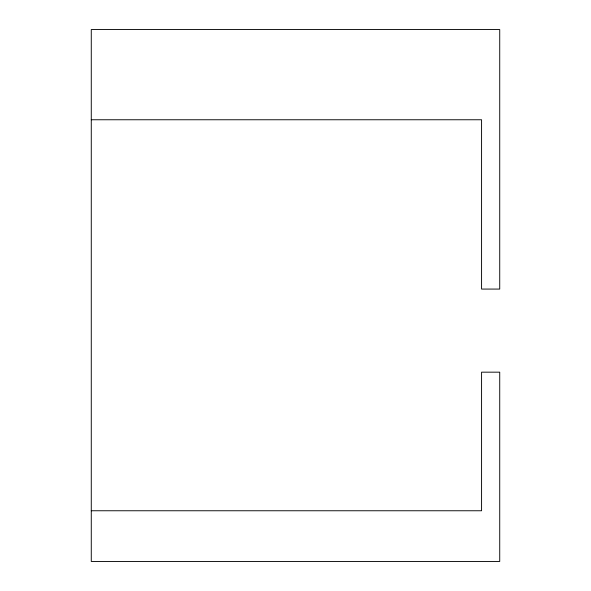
<?xml version="1.0" encoding="UTF-8"?>
<svg xmlns="http://www.w3.org/2000/svg" width="591" height="591" viewBox="0 0 591 591"><rect width="100%" height="100%" fill="white"/><g stroke="black" fill="none" stroke-linecap="round" stroke-linejoin="round"><path stroke-width="0.89" d="M91.273 119.759L481.576 119.759L481.576 289.073L499.727 289.073L499.727 29.55L91.273 29.55L91.273 561.45L499.727 561.45L499.727 372.167L481.576 372.167L481.576 510.757L91.273 510.757"/></g></svg>
